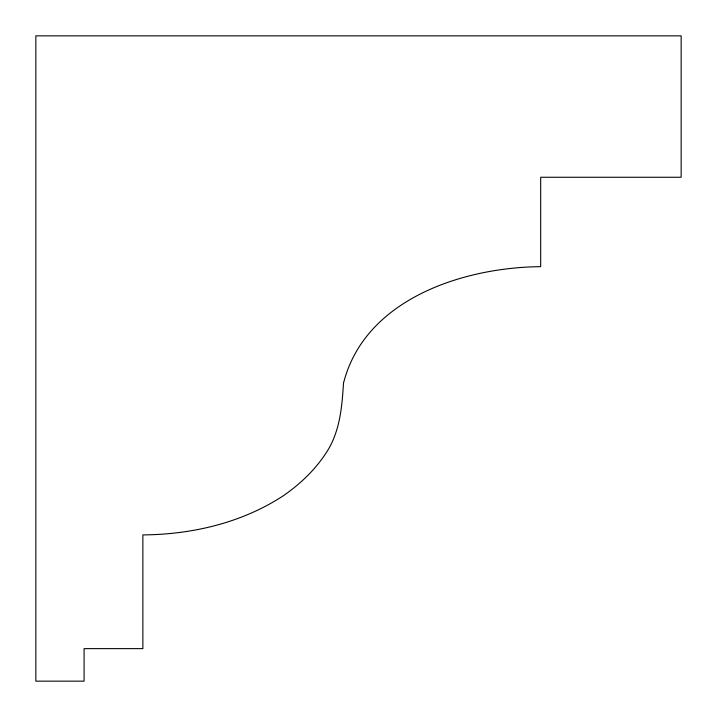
<?xml version="1.0" encoding="UTF-8"?>
<svg xmlns="http://www.w3.org/2000/svg" width="717" height="717" viewBox="0 0 717 717"><rect width="100%" height="100%" fill="white"/><g stroke="black" fill="none" stroke-linecap="round" stroke-linejoin="round"><path stroke-width="1.08" d="M343.479 383.29C342.018 407.05 339.93 431.58 326.638 452.122C315.498 469.518 300.414 483.876 283.52 495.626C242.059 522.845 192.066 534.515 142.871 534.909L142.871 648.625L84.086 648.625L84.086 681.15L35.85 681.15L35.85 35.85L681.15 35.85L681.15 177.26L540.681 177.26L540.681 266.67C463.164 267.324 364.675 299.159 343.479 383.29"/></g></svg>
